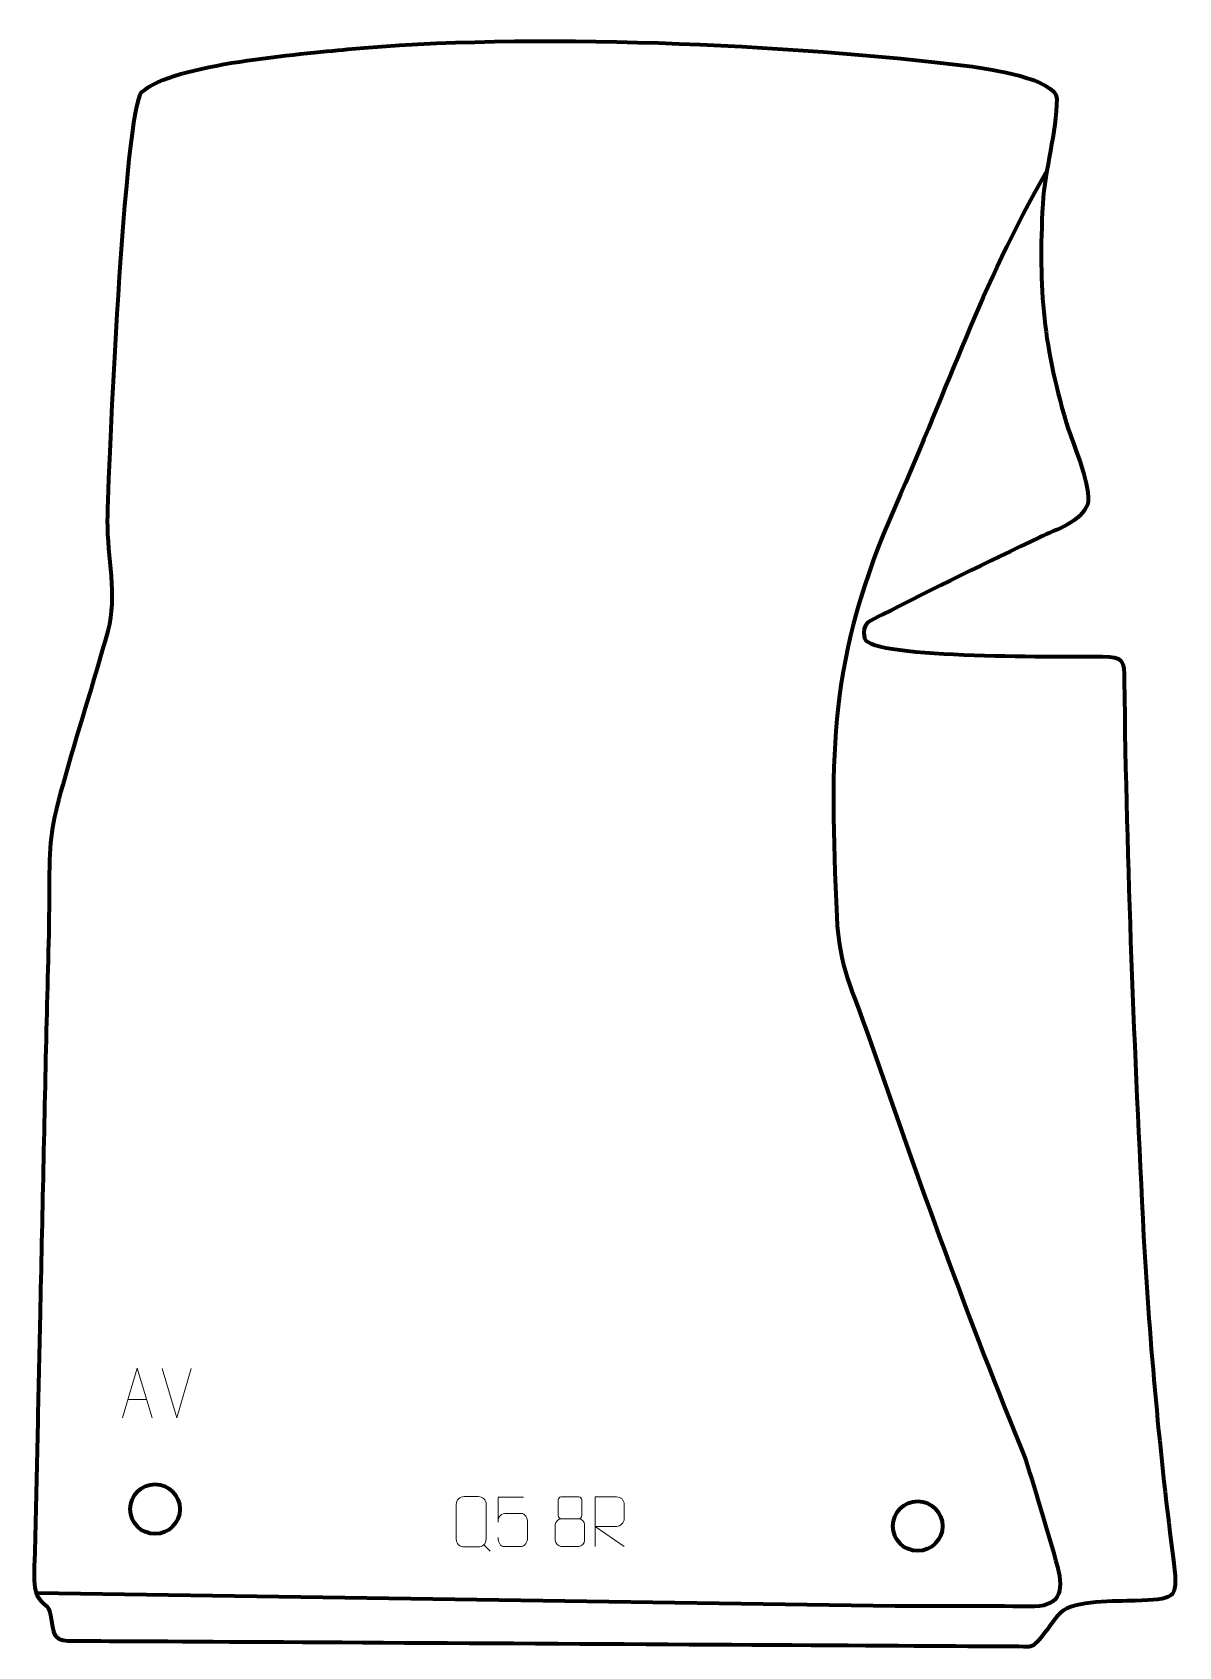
# Model space of a CAD drawing. Header units: millimetres. Extents: x -513 to 64, y -55 to 758.
import ezdxf

# ---------------------------------------------------------------- set-up
doc = ezdxf.new("R2010")
doc.units = ezdxf.units.MM
doc.header["$MEASUREMENT"] = 0
doc.layers.add('layer 2', color=7, linetype='Continuous')
doc.layers.add('layer 3', color=7, linetype='Continuous')

msp = doc.modelspace()

# ---------------------------------------------------------------- linework, layer by layer
at = {"layer": 'layer 2', "color": 142, "lineweight": 200}
for centre in [(-451.1812, 14.4438), (-67.0727, 5.8745)]:
    msp.add_ellipse(centre, major_axis=(0, 12.5), ratio=1, dxfattribs=at)
at = {"layer": 'layer 2', "color": 140, "lineweight": 158}
msp.add_open_spline([(-1.951, 688.7959), (-36.6496, 627.2136), (-50.6191, 582.4221), (-78.2339, 519.7407), (-78.2339, 519.7407), (-112.3095, 442.9704), (-111.4152, 395.3964), (-107.8767, 312.7792), (-107.8767, 312.7792), (-106.8004, 287.649), (-99.7211, 275.2042), (-91.7202, 252.1747), (-91.7202, 252.1747), (-66.6067, 179.885), (-42.0021, 110.3839), (-12.7029, 39.6609), (-12.7029, 39.6609), (-7.3973, 21.694), (-1.5338, 3.4316), (3.3222, -14.6119), (3.3222, -14.6119), (6.8342, -27.6613), (3.9746, -34.9728), (-10.6278, -34.6843), (-10.6278, -34.6843), (-33.3232, -34.236), (-55.7735, -34.4174), (-78.4595, -34.4226), (-78.4595, -34.4226), (-78.4595, -34.4226), (-510.9218, -27.9559), (-510.9218, -27.9559)], degree=3, knots=[0, 0, 0, 0, 0.11111111, 0.11111111, 0.11111111, 0.11111111, 0.22222222, 0.22222222, 0.22222222, 0.22222222, 0.33333333, 0.33333333, 0.33333333, 0.33333333, 0.44444444, 0.44444444, 0.44444444, 0.44444444, 0.55555556, 0.55555556, 0.55555556, 0.55555556, 0.66666667, 0.66666667, 0.66666667, 0.66666667, 0.77777778, 0.77777778, 0.77777778, 0.77777778, 1, 1, 1, 1], dxfattribs=at)
at = {"layer": 'layer 2', "color": 250, "lineweight": 9}
for points, knots in [([(-467.6258, 60.3894), (-467.6258, 60.3894), (-460.2548, 85.3429), (-460.2548, 85.3429), (-460.2548, 85.3429), (-460.2548, 85.3429), (-452.6849, 60.3894), (-452.6849, 60.3894)], [0, 0, 0, 0, 0.33333333, 0.33333333, 0.33333333, 0.33333333, 1, 1, 1, 1]), ([(-295.5317, 20.7543), (-293.1639, 20.7543), (-290.7959, 20.7543), (-288.4279, 20.7543), (-288.4279, 20.7543), (-286.4461, 20.7905), (-284.4188, 19.272), (-284.3917, 16.7904), (-284.3917, 16.7904), (-284.392, 10.9398), (-284.392, 5.0889), (-284.3917, -0.7625), (-284.3917, -0.7625), (-284.5339, -3.1278), (-286.2414, -4.6341), (-288.4279, -4.6451), (-288.4279, -4.6451), (-290.8019, -4.6446), (-293.1757, -4.6446), (-295.5492, -4.6451), (-295.5492, -4.6451), (-297.5091, -4.7523), (-299.5169, -2.8338), (-299.5054, -0.7801), (-299.5054, -0.7801), (-299.5051, 5.0939), (-299.5051, 10.9677), (-299.5054, 16.8411), (-299.5054, 16.8411), (-299.5011, 19.0177), (-297.7229, 20.768), (-295.5317, 20.7543)], [0, 0, 0, 0, 0.11111111, 0.11111111, 0.11111111, 0.11111111, 0.22222222, 0.22222222, 0.22222222, 0.22222222, 0.33333333, 0.33333333, 0.33333333, 0.33333333, 0.44444444, 0.44444444, 0.44444444, 0.44444444, 0.55555556, 0.55555556, 0.55555556, 0.55555556, 0.66666667, 0.66666667, 0.66666667, 0.66666667, 0.77777778, 0.77777778, 0.77777778, 0.77777778, 1, 1, 1, 1]), ([(-265.594, 20.509), (-265.594, 20.509), (-278.4457, 20.509), (-278.4457, 20.509), (-278.4457, 20.509), (-278.4454, 16.2784), (-278.4454, 12.0475), (-278.4457, 7.8163), (-278.4457, 7.8163), (-278.446, 11.1264), (-276.815, 12.1982), (-274.003, 12.2587), (-274.003, 12.2587), (-271.5634, 12.259), (-269.1239, 12.259), (-266.6847, 12.2587), (-266.6847, 12.2587), (-265.0349, 12.2655), (-263.56, 9.885), (-263.5315, 7.8163), (-263.5315, 7.8163), (-263.5318, 5.229), (-263.5318, 2.6414), (-263.5315, 0.0537), (-263.5315, 0.0537), (-263.4853, -1.9057), (-264.9847, -4.342), (-266.6106, -4.4005), (-266.6106, -4.4005), (-268.5671, -4.4002), (-273.4621, -4.4002), (-275.4191, -4.4005), (-275.4191, -4.4005), (-277.2646, -4.4093), (-278.3717, -2.4445), (-278.3925, 0.1066)], [0, 0, 0, 0, 0.1, 0.1, 0.1, 0.1, 0.2, 0.2, 0.2, 0.2, 0.3, 0.3, 0.3, 0.3, 0.4, 0.4, 0.4, 0.4, 0.5, 0.5, 0.5, 0.5, 0.6, 0.6, 0.6, 0.6, 0.7, 0.7, 0.7, 0.7, 0.8, 0.8, 0.8, 0.8, 1, 1, 1, 1]), ([(-248.1851, 19.1356), (-248.1851, 16.9226), (-248.1851, 13.2403), (-248.1851, 11.027), (-248.1851, 11.027), (-248.1701, 10.5196), (-247.3627, 9.5882), (-246.6626, 9.5894), (-246.6626, 9.5894), (-243.6927, 9.5896), (-240.7225, 9.5047), (-237.7521, 9.5044), (-237.7521, 9.5044), (-236.955, 9.5086), (-236.2343, 10.2989), (-236.2369, 11.0196), (-236.2369, 11.0196), (-236.2372, 13.2356), (-236.2372, 16.9203), (-236.2369, 19.1356), (-236.2369, 19.1356), (-236.2554, 19.8464), (-236.8668, 20.6068), (-237.7007, 20.5994), (-237.7007, 20.5994), (-240.7178, 20.5991), (-243.7347, 20.5991), (-246.7513, 20.5994), (-246.7513, 20.5994), (-247.3777, 20.607), (-248.2018, 19.896), (-248.1851, 19.1356)], [0, 0, 0, 0, 0.11111111, 0.11111111, 0.11111111, 0.11111111, 0.22222222, 0.22222222, 0.22222222, 0.22222222, 0.33333333, 0.33333333, 0.33333333, 0.33333333, 0.44444444, 0.44444444, 0.44444444, 0.44444444, 0.55555556, 0.55555556, 0.55555556, 0.55555556, 0.66666667, 0.66666667, 0.66666667, 0.66666667, 0.77777778, 0.77777778, 0.77777778, 0.77777778, 1, 1, 1, 1]), ([(-229.5637, -4.352), (-229.5637, -4.352), (-229.5637, 20.6015), (-229.5637, 20.6015), (-229.5637, 20.6015), (-225.9689, 20.6015), (-222.3734, 20.6015), (-218.7782, 20.6015), (-218.7782, 20.6015), (-216.4529, 20.5638), (-214.8956, 19.0738), (-214.8997, 16.7074), (-214.8997, 16.7074), (-214.9001, 14.6719), (-214.9001, 11.6125), (-214.8997, 9.5765), (-214.8997, 9.5765), (-214.9062, 7.701), (-216.7185, 5.7592), (-218.728, 5.7401), (-218.728, 5.7401), (-218.728, 5.7401), (-229.5637, 5.7401), (-229.5637, 5.7401), (-229.5637, 5.7401), (-229.5637, 5.7401), (-214.909, -4.352), (-214.909, -4.352)], [0, 0, 0, 0, 0.125, 0.125, 0.125, 0.125, 0.25, 0.25, 0.25, 0.25, 0.375, 0.375, 0.375, 0.375, 0.5, 0.5, 0.5, 0.5, 0.625, 0.625, 0.625, 0.625, 0.75, 0.75, 0.75, 0.75, 1, 1, 1, 1]), ([(-249.6439, 6.6174), (-249.6439, 3.4466), (-249.6439, 1.7445), (-249.6439, -1.4269), (-249.6439, -1.4269), (-249.6524, -2.6488), (-247.9545, -4.3415), (-246.7019, -4.35), (-246.7019, -4.35), (-243.7188, -4.3497), (-240.7355, -4.3497), (-237.7521, -4.35), (-237.7521, -4.35), (-236.4288, -4.3383), (-234.8084, -2.7167), (-234.8195, -1.4175), (-234.8195, -1.4175), (-234.8198, 1.7507), (-234.8198, 3.4495), (-234.8195, 6.6174), (-234.8195, 6.6174), (-234.8892, 7.9978), (-236.467, 9.5764), (-237.7724, 9.5703), (-237.7724, 9.5703), (-240.749, 9.57), (-243.7256, 9.57), (-246.7019, 9.5703), (-246.7019, 9.5703), (-247.7814, 9.5767), (-249.6277, 7.9978), (-249.6439, 6.6174)], [0, 0, 0, 0, 0.11111111, 0.11111111, 0.11111111, 0.11111111, 0.22222222, 0.22222222, 0.22222222, 0.22222222, 0.33333333, 0.33333333, 0.33333333, 0.33333333, 0.44444444, 0.44444444, 0.44444444, 0.44444444, 0.55555556, 0.55555556, 0.55555556, 0.55555556, 0.66666667, 0.66666667, 0.66666667, 0.66666667, 0.77777778, 0.77777778, 0.77777778, 0.77777778, 1, 1, 1, 1])]:
    msp.add_open_spline(points, degree=3, knots=knots, dxfattribs=at)
for points in [[(-440.2663, 60.3821), (-440.2663, 60.3821), (-447.5881, 85.3357), (-447.5881, 85.3357)], [(-432.9444, 85.3357), (-432.9444, 85.3357), (-440.2662, 60.3821), (-440.2662, 60.3821)], [(-464.9032, 69.6388), (-464.9032, 69.6388), (-455.4075, 69.6388), (-455.4075, 69.6388)], [(-285.6016, -3.5471), (-285.6016, -3.5471), (-282.3914, -6.754), (-282.3914, -6.754)]]:
    msp.add_open_spline(points, degree=3, dxfattribs=at)
at = {"layer": 'layer 3', "color": 242, "lineweight": 158}
msp.add_open_spline([(-10.7853, -54.8692), (-6.2495, -54.4821), (0.3136, -41.8559), (4.7952, -37.7438), (4.7952, -37.7438), (11.79, -31.3257), (32.8838, -32.1377), (42.3786, -31.7197), (42.3786, -31.7197), (61.5947, -30.6059), (64.3808, -32.1101), (61.8875, -12.7971), (61.8875, -12.7971), (54.8243, 41.9133), (49.7807, 96.7971), (46.7207, 151.8766), (46.7207, 151.8766), (41.9736, 244.7251), (38.0725, 338.6368), (36.9298, 431.5814), (36.9298, 431.5814), (36.85, 441.9041), (36.4746, 443.7329), (25.9737, 443.8473), (25.9737, 443.8473), (10.475, 444.0163), (-91.0597, 442.4602), (-93.8563, 453.0248), (-93.8563, 453.0248), (-95.8888, 460.7028), (-90.5215, 461.9954), (-85.1336, 464.7607), (-85.1336, 464.7607), (-59.0858, 478.1299), (-31.9806, 491.3732), (-5.5213, 503.931), (-5.5213, 503.931), (2.6197, 507.7901), (15.1766, 511.5882), (18.5275, 520.6493), (18.5275, 520.6493), (20.6978, 528.2853), (11.6779, 549.7135), (8.9381, 557.9461), (8.9381, 557.9461), (-3.8911, 598.6578), (-6.3896, 629.2013), (-4.1175, 671.6324), (-4.1175, 671.6324), (-2.9043, 689.9224), (2.6826, 707.3227), (3.0248, 724.9181), (3.0248, 724.9181), (2.0008, 734.9183), (-31.0711, 739.7244), (-39.4461, 740.933), (-39.4461, 740.933), (-131.0755, 752.4762), (-264.7659, 758.2338), (-354.312, 749.7054), (-354.312, 749.7054), (-377.3176, 747.1637), (-441.8633, 742.6235), (-457.7864, 728.1666), (-457.7864, 728.1666), (-466.5369, 720.2217), (-474.8197, 535.1328), (-475.0525, 512.2046), (-475.0525, 512.2046), (-475.2386, 493.8851), (-469.9394, 474.4881), (-474.8368, 456.7612), (-474.8368, 456.7612), (-481.9672, 430.9515), (-490.3443, 405.2593), (-497.5269, 379.2431), (-497.5269, 379.2431), (-503.3056, 358.211), (-504.2813, 352.3598), (-504.2763, 330.4377), (-504.2763, 330.4377), (-504.2708, 306.9772), (-505.1863, 283.5092), (-505.6979, 260.0548), (-505.6979, 260.0548), (-506.7765, 210.589), (-507.8552, 161.1231), (-508.9338, 111.6573), (-508.9338, 111.6573), (-509.784, 72.6842), (-510.6337, 33.7111), (-511.4834, -5.262), (-511.4834, -5.262), (-511.6051, -10.8455), (-513.0079, -25.6955), (-510.0442, -29.8433), (-510.0442, -29.8433), (-504.9338, -36.9955), (-504.5361, -32.3127), (-503.165, -42.0269), (-503.165, -42.0269), (-501.9508, -50.6289), (-500.7442, -52.105), (-492.2687, -52.0783), (-492.2687, -52.0783), (-483.7932, -52.0516), (-10.7853, -54.8692), (-10.7853, -54.8692)], degree=3, knots=[0, 0, 0, 0, 0.03571429, 0.03571429, 0.03571429, 0.03571429, 0.07142857, 0.07142857, 0.07142857, 0.07142857, 0.10714286, 0.10714286, 0.10714286, 0.10714286, 0.14285714, 0.14285714, 0.14285714, 0.14285714, 0.17857143, 0.17857143, 0.17857143, 0.17857143, 0.21428571, 0.21428571, 0.21428571, 0.21428571, 0.25, 0.25, 0.25, 0.25, 0.28571429, 0.28571429, 0.28571429, 0.28571429, 0.32142857, 0.32142857, 0.32142857, 0.32142857, 0.35714286, 0.35714286, 0.35714286, 0.35714286, 0.39285714, 0.39285714, 0.39285714, 0.39285714, 0.42857143, 0.42857143, 0.42857143, 0.42857143, 0.46428571, 0.46428571, 0.46428571, 0.46428571, 0.5, 0.5, 0.5, 0.5, 0.53571429, 0.53571429, 0.53571429, 0.53571429, 0.57142857, 0.57142857, 0.57142857, 0.57142857, 0.60714286, 0.60714286, 0.60714286, 0.60714286, 0.64285714, 0.64285714, 0.64285714, 0.64285714, 0.67857143, 0.67857143, 0.67857143, 0.67857143, 0.71428571, 0.71428571, 0.71428571, 0.71428571, 0.75, 0.75, 0.75, 0.75, 0.78571429, 0.78571429, 0.78571429, 0.78571429, 0.82142857, 0.82142857, 0.82142857, 0.82142857, 0.85714286, 0.85714286, 0.85714286, 0.85714286, 0.89285714, 0.89285714, 0.89285714, 0.89285714, 0.92857143, 0.92857143, 0.92857143, 0.92857143, 1, 1, 1, 1], dxfattribs=at)

doc.saveas('drawing.dxf')
